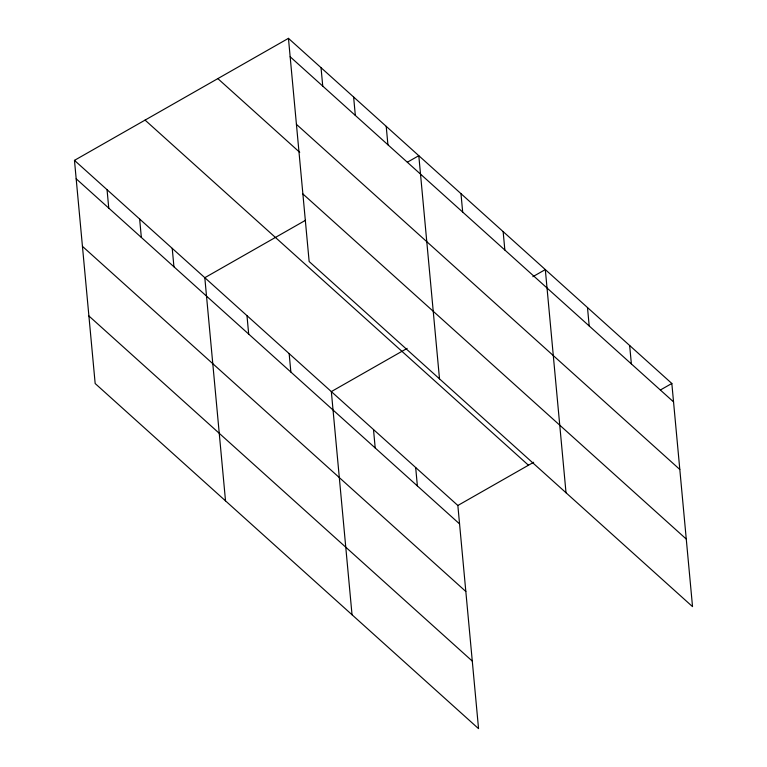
<?xml version="1.0" encoding="UTF-8"?>
<svg xmlns="http://www.w3.org/2000/svg" width="767" height="767" viewBox="0 0 767 767"><rect width="100%" height="100%" fill="white"/><g stroke="black" fill="none" stroke-linecap="round" stroke-linejoin="round"><path stroke-width="1.15" d="M74.466 160.361L457.851 505.482L478.55 728.65L95.166 383.529L74.466 160.361L288.45 38.35L671.834 383.471L692.534 606.639L309.149 261.518L288.45 38.35M305.573 220.254L204.808 277.702L225.517 500.87M407.382 162.201L418.801 155.691L439.501 378.86M407.143 348.371L331.334 391.592L352.034 614.76M532.854 276.686L545.318 269.581L566.017 492.75M457.851 505.482L533.659 462.261M660.416 389.981L671.834 383.471M290.156 56.768L673.541 401.889M296.426 124.34L679.811 469.462M217.838 78.617L299.744 152.345M302.888 193.946L686.273 539.067M145.078 120.103L528.463 465.224M76.173 178.788L459.558 523.909M82.443 246.351L465.828 591.472M88.895 315.966L472.28 661.087M629.659 345.505L631.375 363.932M587.493 307.548L589.2 325.965M503.142 231.615L504.859 250.042M460.977 193.658L462.683 212.075M386.213 126.354L387.92 144.781M415.676 467.525L417.382 485.942M353.625 97.026L355.332 115.443M373.5 429.558L375.207 447.976M321.037 67.688L322.744 86.105M289.159 353.635L290.866 372.053M246.984 315.668L248.69 334.086M172.23 248.374L173.936 266.791M139.642 219.036L141.349 237.454M107.054 189.698L108.761 208.125"/></g></svg>
